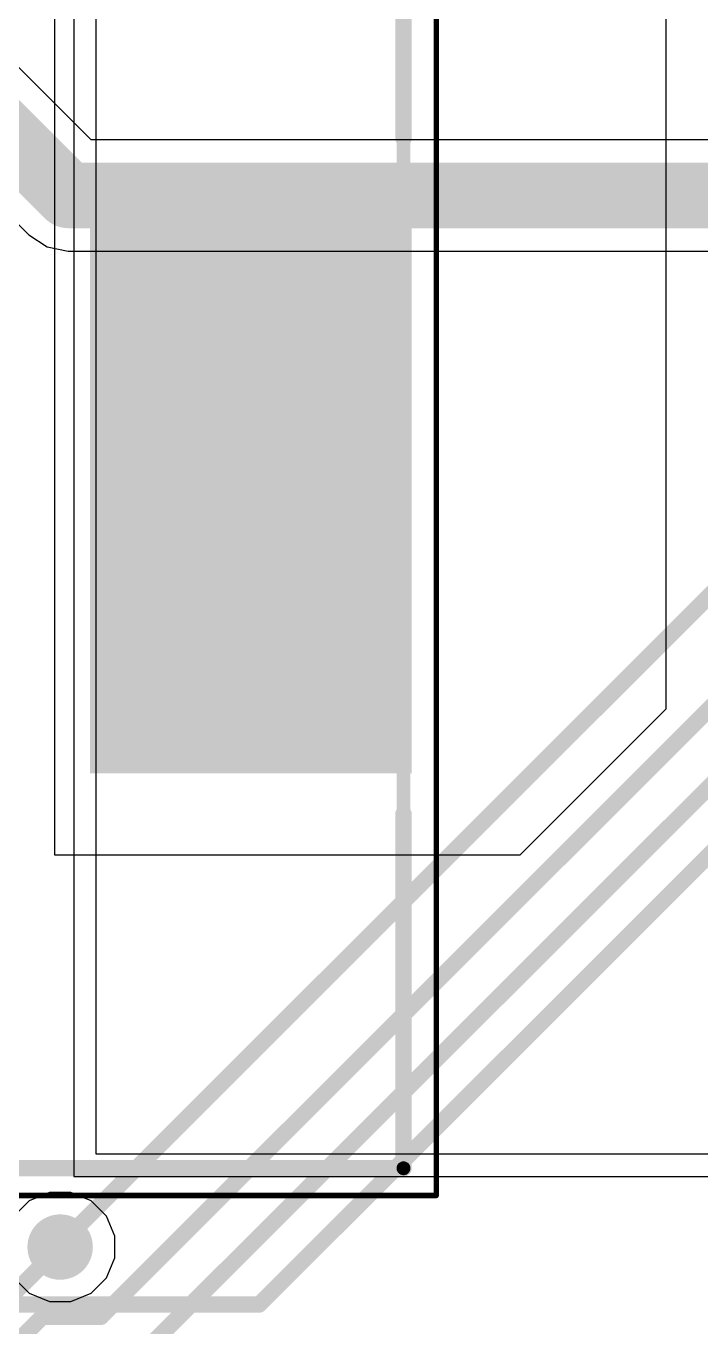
# Model space of a CAD drawing. Header units: inches. Extents: x 0 to 110, y 0 to 95.
# Drawn here: x 54.06 to 60.25, y 21.12 to 33.05 of the extents above; entities that cross this region are included whole.
import ezdxf

# ---------------------------------------------------------------- set-up
doc = ezdxf.new("R2010")
doc.units = ezdxf.units.IN
for name, color, linetype in [('Bottom Layer', 5, 'Continuous'), ('Int1', 16, 'Continuous'), ('Int2', 76, 'Continuous'), ('Mechanical 13', 56, 'Continuous'), ('Top Courtyard', 56, 'Continuous'), ('Top Layer', 1, 'Continuous'), ('Top Overlay', 2, 'Continuous'), ('Top Paste', 8, 'Continuous'), ('Top Solder', 216, 'Continuous'), ('Via Holes', 16, 'Continuous')]:
    doc.layers.add(name, color=color, linetype=linetype)

# ---------------------------------------------------------------- blocks, each defined once
blk = doc.blocks.new('SPRH127_1063')
at = {"layer": 'Top Layer'}
blk.add_hatch(color=1, dxfattribs=at).paths.add_polyline_path([(-6.146, 2.573), (-3.246, 2.573), (-3.246, -2.827), (-6.146, -2.827)])
at = {"layer": 'Top Paste'}
blk.add_hatch(color=8, dxfattribs=at).paths.add_polyline_path([(-6.146, 2.573), (-3.246, 2.573), (-3.246, -2.827), (-6.146, -2.827)])
at = {"layer": 'Top Solder'}
blk.add_hatch(color=216, dxfattribs=at).paths.add_polyline_path([(-6.171, 2.598), (-3.221, 2.598), (-3.221, -2.852), (-6.171, -2.852)])
at = {"layer": 'Mechanical 13'}
for points in [[(6.604, 6.223, 0.127, 0.127, 0), (-6.096, 6.223, 0.127, 0.127, 0)], [(-6.096, 6.223, 0.127, 0.127, 0), (-6.096, -6.477, 0.127, 0.127, 0)]]:
    blk.add_lwpolyline(points, format="xyseb", dxfattribs=at)
blk.add_lwpolyline([(-6.128, 6.223, 0.0635, 0.0635, 1), (-6.064, 6.223, 0.0635, 0.0635, 1)], format="xyseb", close=True, dxfattribs=at)
blk.add_lwpolyline([(-6.128, 6.223, 0.0635, 0.0635, 1), (-6.064, 6.223, 0.0635, 0.0635, 1)], format="xyseb", close=True, dxfattribs=at)
at = {"layer": 'Top Courtyard'}
for points in [[(6.904, 6.473, 0.05, 0.05, 0), (-6.396, 6.473, 0.05, 0.05, 0)], [(-6.396, 6.473, 0.05, 0.05, 0), (-6.396, -6.727, 0.05, 0.05, 0)]]:
    blk.add_lwpolyline(points, format="xyseb", dxfattribs=at)
blk.add_lwpolyline([(-6.408, 6.473, 0.025, 0.025, 1), (-6.384, 6.473, 0.025, 0.025, 1)], format="xyseb", close=True, dxfattribs=at)
blk.add_lwpolyline([(-6.408, 6.473, 0.025, 0.025, 1), (-6.384, 6.473, 0.025, 0.025, 1)], format="xyseb", close=True, dxfattribs=at)
at = {"layer": 'Top Overlay'}
for points in [[(-6.096, 6.223, 0.15, 0.15, 0), (-6.096, 2.973, 0.15, 0.15, 0)], [(6.604, 6.223, 0.15, 0.15, 0), (-6.096, 6.223, 0.15, 0.15, 0)], [(-6.096, -3.227, 0.15, 0.15, 0), (-6.096, -6.477, 0.15, 0.15, 0)]]:
    blk.add_lwpolyline(points, format="xyseb", dxfattribs=at)
for points in [[(-6.134, 6.223, 0.075, 0.075, 1), (-6.058, 6.223, 0.075, 0.075, 1)], [(-6.134, 6.223, 0.075, 0.075, 1), (-6.058, 6.223, 0.075, 0.075, 1)], [(-6.134, 2.973, 0.075, 0.075, 1), (-6.058, 2.973, 0.075, 0.075, 1)], [(-6.134, -3.227, 0.075, 0.075, 1), (-6.058, -3.227, 0.075, 0.075, 1)]]:
    blk.add_lwpolyline(points, format="xyseb", close=True, dxfattribs=at)

msp = doc.modelspace()

# ---------------------------------------------------------------- hatches: boundary and pattern name
at = {"layer": 'Bottom Layer'}
h = msp.add_hatch(color=5, dxfattribs=at)
edge = h.paths.add_edge_path()
edge.add_arc((54.375, 21.852), 0.3, 0, 360)
at = {"layer": 'Int1'}
h = msp.add_hatch(color=16, dxfattribs=at)
edge = h.paths.add_edge_path()
edge.add_arc((54.375, 21.852), 0.3, 0, 360)
at = {"layer": 'Int2'}
h = msp.add_hatch(color=76, dxfattribs=at)
edge = h.paths.add_edge_path()
edge.add_arc((54.375, 21.852), 0.3, 0, 360)
at = {"layer": 'Top Layer'}
h = msp.add_hatch(color=1, dxfattribs=at)
edge = h.paths.add_edge_path()
edge.add_arc((54.375, 21.852), 0.3, 0, 360)
at = {"layer": 'Via Holes'}
h = msp.add_hatch(color=7, dxfattribs=at)
edge = h.paths.add_edge_path()
edge.add_arc((54.375, 21.852), 0.15, 0, 360)

# ---------------------------------------------------------------- linework, layer by layer
at = {"layer": 'Bottom Layer'}
for points in [[(54.375, 21.875, 0.15, 0.15, 0), (62.8, 30.3, 0.15, 0.15, 0)], [(56.2, 21.325, 0.15, 0.15, 0), (61.525, 26.65, 0.15, 0.15, 0)], [(54.375, 21.852, 0.15, 0.15, 0), (54.375, 21.875, 0.15, 0.15, 0)], [(52.85, 21.325, 0.15, 0.15, 0), (56.2, 21.325, 0.15, 0.15, 0)]]:
    msp.add_lwpolyline(points, format="xyseb", dxfattribs=at)
for points in [[(54.337, 21.875, 0.075, 0.075, 1), (54.412, 21.875, 0.075, 0.075, 1)], [(54.337, 21.875, 0.075, 0.075, 1), (54.412, 21.875, 0.075, 0.075, 1)], [(54.337, 21.852, 0.075, 0.075, 1), (54.412, 21.852, 0.075, 0.075, 1)], [(56.162, 21.325, 0.075, 0.075, 1), (56.237, 21.325, 0.075, 0.075, 1)], [(56.162, 21.325, 0.075, 0.075, 1), (56.237, 21.325, 0.075, 0.075, 1)]]:
    msp.add_lwpolyline(points, format="xyseb", close=True, dxfattribs=at)
at = {"layer": 'Int1'}
for p, q in [((54.5, 41.5), (54.5, 22.5)), ((54.704, 22.704), (54.704, 41.5)), ((80.014, 22.704), (54.704, 22.704)), ((54.5, 22.5), (80.014, 22.5)), ((54.276, 22.352), (54.092, 22.276)), ((54.474, 22.352), (54.276, 22.352)), ((54.658, 22.276), (54.474, 22.352)), ((54.092, 22.276), (53.951, 22.135)), ((54.799, 22.135), (54.658, 22.276)), ((54.875, 21.951), (54.799, 22.135)), ((54.875, 21.753), (54.875, 21.951)), ((54.799, 21.569), (54.875, 21.753)), ((53.951, 21.569), (54.092, 21.428)), ((54.658, 21.428), (54.799, 21.569)), ((54.092, 21.428), (54.276, 21.352)), ((54.474, 21.352), (54.658, 21.428)), ((54.276, 21.352), (54.474, 21.352))]:
    msp.add_line(p, q, dxfattribs=at)
at = {"layer": 'Int2'}
for p, q in [((54.661, 32.01), (53.91, 32.76)), ((53.189, 32.039), (54.089, 31.14)), ((83.197, 32.01), (54.661, 32.01)), ((54.089, 31.14), (54.255, 31.029)), ((54.255, 31.029), (54.45, 30.99)), ((54.45, 30.99), (82.986, 30.99)), ((54.276, 22.352), (54.092, 22.276)), ((54.474, 22.352), (54.276, 22.352)), ((54.658, 22.276), (54.474, 22.352)), ((54.092, 22.276), (53.951, 22.135)), ((54.799, 22.135), (54.658, 22.276)), ((54.875, 21.951), (54.799, 22.135)), ((54.875, 21.753), (54.875, 21.951)), ((54.799, 21.569), (54.875, 21.753)), ((53.951, 21.569), (54.092, 21.428)), ((54.658, 21.428), (54.799, 21.569)), ((54.092, 21.428), (54.276, 21.352)), ((54.474, 21.352), (54.658, 21.428)), ((54.276, 21.352), (54.474, 21.352))]:
    msp.add_line(p, q, dxfattribs=at)
for points in [[(53.55, 32.4, 0.6, 0.6, 0), (54.45, 31.5, 0.6, 0.6, 0)], [(54.45, 31.5, 0.6, 0.6, 0), (83.197, 31.5, 0.6, 0.6, 0)]]:
    msp.add_lwpolyline(points, format="xyseb", dxfattribs=at)
msp.add_lwpolyline([(54.3, 31.5, 0.3, 0.3, 1), (54.6, 31.5, 0.3, 0.3, 1)], format="xyseb", close=True, dxfattribs=at)
msp.add_lwpolyline([(54.3, 31.5, 0.3, 0.3, 1), (54.6, 31.5, 0.3, 0.3, 1)], format="xyseb", close=True, dxfattribs=at)
at = {"layer": 'Top Layer'}
for p, q in [((54.327, 25.448), (54.327, 45.248)), ((59.927, 37.067), (59.927, 26.786)), ((59.927, 26.786), (58.589, 25.448)), ((58.589, 25.448), (54.327, 25.448))]:
    msp.add_line(p, q, dxfattribs=at)
for points in [[(54.75, 21.213, 0.15, 0.15, 0), (61.8, 28.263, 0.15, 0.15, 0)], [(53.53, 19.28, 0.15, 0.15, 0), (62.2, 27.95, 0.15, 0.15, 0)], [(52.225, 19.702, 0.15, 0.15, 0), (54.375, 21.852, 0.15, 0.15, 0)], [(52.5, 19.5, 0.15, 0.15, 0), (54.213, 21.213, 0.15, 0.15, 0)], [(54.213, 21.213, 0.15, 0.15, 0), (54.75, 21.213, 0.15, 0.15, 0)]]:
    msp.add_lwpolyline(points, format="xyseb", dxfattribs=at)
for points in [[(54.337, 21.852, 0.075, 0.075, 1), (54.412, 21.852, 0.075, 0.075, 1)], [(54.175, 21.213, 0.075, 0.075, 1), (54.25, 21.213, 0.075, 0.075, 1)], [(54.175, 21.213, 0.075, 0.075, 1), (54.25, 21.213, 0.075, 0.075, 1)], [(54.712, 21.213, 0.075, 0.075, 1), (54.788, 21.213, 0.075, 0.075, 1)], [(54.712, 21.213, 0.075, 0.075, 1), (54.788, 21.213, 0.075, 0.075, 1)]]:
    msp.add_lwpolyline(points, format="xyseb", close=True, dxfattribs=at)

# ---------------------------------------------------------------- block references
at = {"rotation": 180}
msp.add_blockref('SPRH127_1063', (51.427, 28.798), dxfattribs=at)

doc.saveas('drawing.dxf')
